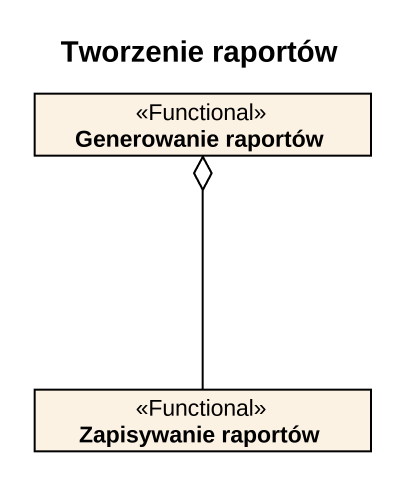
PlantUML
@startuml
title Tworzenie raportów
hide circle
hide empty members
class "Generowanie raportów" as Generowanie_raportów <<Functional>>
class "Zapisywanie raportów" as Zapisywanie_raportów <<Functional>>
Zapisywanie_raportów -up-o Generowanie_raportów
@enduml
